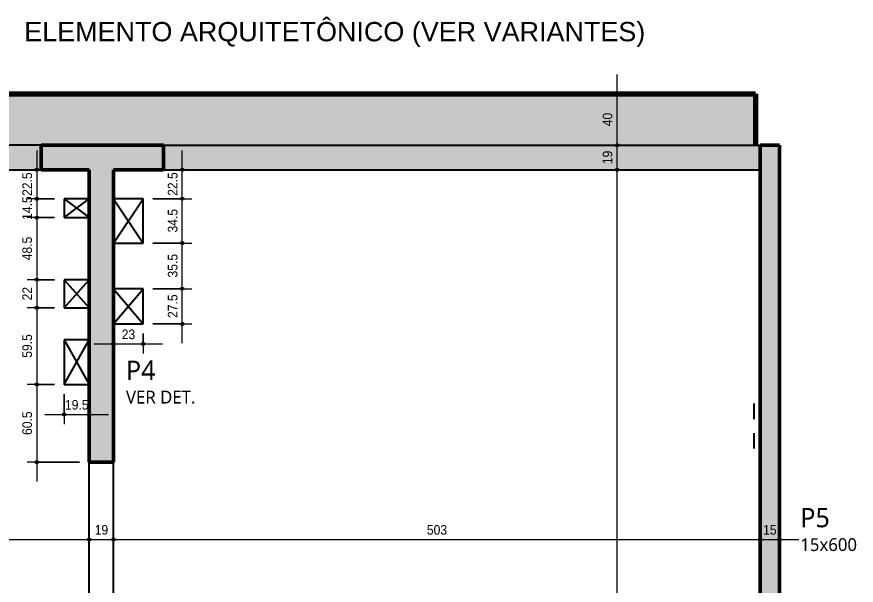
# Model space of a CAD drawing. Header units: centimetres. Extents: x -1981 to 73905, y -3196 to 88043.
# Drawn here: x 755 to 1408, y 365 to 807 of the extents above; entities that cross this region are included whole.
import ezdxf

# ---------------------------------------------------------------- set-up
doc = ezdxf.new("R2010")
doc.units = ezdxf.units.CM
for name, color, linetype, lineweight in [('A-ANNO-DIMS', 7, 'Continuous', 9), ('A-ANNO-DIMS-50', 7, 'Continuous', 9), ('A-DETL-THIN', 7, 'Continuous', 25), ('A-FLOR', 7, 'Continuous', 25), ('G-ANNO-TEXT', 7, 'Continuous', 9), ('S-BEAM', 7, 'Continuous', 25), ('S-COLS', 7, 'Continuous', 25), ('S-COLS-IDEN', 7, 'Continuous', 9)]:
    doc.layers.add(name, color=color, linetype=linetype, lineweight=lineweight)
doc.styles.add('Arial', font='arial.ttf', dxfattribs={"height": 15})
doc.styles.add('Arial_1', font='arial.ttf', dxfattribs={"width": 0.9, "height": 7.5})
doc.styles.add('Gadugi', font='gadugi.ttf', dxfattribs={"height": 15})
doc.styles.add('Gadugi_1', font='gadugi.ttf', dxfattribs={"height": 10})
doc.styles.add('Gadugi_2', font='gadugi.ttf', dxfattribs={"height": 0.2})
doc.dimstyles.new('PED_1_5mm_ESQ', dxfattribs={"dimscale": 30.48, "dimtxt": 7.651945, "dimasz": 0.328084, "dimexe": 0.246063, "dimexo": 0.246063, "dimgap": 0.049213, "dimtad": 1, "dimdec": 1, "dimrnd": 0.5, "dimdsep": 46, "dimtxsty": 'Arial_1', "dimblk1": 'DOTSMALL', "dimblk2": 'DOTSMALL', "dimsah": 1, "dimcen": 0.09, "dimdle": 0.492126, "dimazin": 0, "dimtfac": 1, "dimtdec": 4, "dimtix": 1, "dimtmove": 0, "dimatfit": 3, "dimfxl": 1, "dimtvp": 1, "dimtolj": 1, "dimtzin": 0, "dimarcsym": 2})

# ---------------------------------------------------------------- blocks, each defined once
blk = doc.blocks.new('TQS - Pilar Polig_5 - TQS Column-3763465-PL G 001 - FORMA DO PAVIMENTO TIPO 2')
at = {"layer": 'S-COLS', "true_color": 0x808080}
blk.add_hatch(color=8, dxfattribs=at).paths.add_polyline_path([(9.72, 150.09), (-9.28, 150.09), (-9.28, -77.48), (-48.03, -77.48), (-48.03, -96.48), (46.97, -96.48), (46.97, -77.48), (9.72, -77.48), (9.72, 75.91)], flags=0)
at = {"layer": 'S-COLS', "lineweight": 50}
for p, q in [((-9.28, -77.48), (-9.28, 150.09)), ((-9.28, 150.09), (9.72, 150.09)), ((9.72, 150.09), (9.72, -77.48)), ((-48.03, -96.48), (-48.03, -77.48)), ((-48.03, -77.48), (-9.28, -77.48)), ((9.72, -77.48), (46.97, -77.48)), ((46.97, -77.48), (46.97, -96.48)), ((46.97, -96.48), (-48.03, -96.48))]:
    blk.add_line(p, q, dxfattribs=at)
blk = doc.blocks.new('PED_TAG_PILAR_R04 - PILAR VER DET_-2523782-PL G 001 - FORMA DO PAVIMENTO TIPO 2')
at = {"layer": 'S-COLS-IDEN', "insert": (0.115, -0.633), "char_height": 0.2, "width": 1.37089, "attachment_point": 1, "style": 'Gadugi_2'}
blk.add_mtext('VER DET.', dxfattribs=at)
blk = doc.blocks.new('DIMBLOCK15-PL G 001 - FORMA DO PAVIMENTO TIPO 2')
at = {"layer": 'A-ANNO-DIMS-50'}
h = blk.add_hatch(color=256, dxfattribs=at)
edge = h.paths.add_edge_path(flags=0)
edge.add_arc((248.14, 400.41), 1.25, 0, 360)
h = blk.add_hatch(color=256, dxfattribs=at)
edge = h.paths.add_edge_path(flags=0)
edge.add_arc((811.15, 400.41), 1.25, 0, 360)
for p, q in [((248.14, 394.68), (248.14, 407.91)), ((811.15, 394.68), (811.15, 407.91)), ((248.14, 400.41), (811.15, 400.41)), ((248.14, 400.41), (248.14, 394.68)), ((811.15, 400.41), (811.15, 394.68))]:
    blk.add_line(p, q, dxfattribs=at)
for centre in [(248.14, 400.41), (811.15, 400.41)]:
    blk.add_circle(centre, 1.25, dxfattribs=at)
at = {"layer": 'A-ANNO-DIMS-50', "color": 0, "insert": (521.87, 411.65), "char_height": 7.5, "width": 18.6472, "attachment_point": 1, "line_spacing_factor": 0.941778, "style": 'Arial_1'}
blk.add_mtext('563', dxfattribs=at)
blk = doc.blocks.new('_DotSmall')
at = {"color": 0, "linetype": 'ByBlock', "const_width": 0.5}
blk.add_lwpolyline([(-0.0625, 0, 1), (0.0625, 0, 1)], format="xyb", close=True, dxfattribs=at)
blk = doc.blocks.new('DIMBLOCK16-PL G 001 - FORMA DO PAVIMENTO TIPO 2')
at = {"layer": 'A-ANNO-DIMS-50'}
h = blk.add_hatch(color=256, dxfattribs=at)
edge = h.paths.add_edge_path(flags=0)
edge.add_arc((811.15, 400.41), 1.25, 0, 360)
h = blk.add_hatch(color=256, dxfattribs=at)
edge = h.paths.add_edge_path(flags=0)
edge.add_arc((830.15, 400.41), 1.25, 0, 360)
for p, q in [((811.15, 394.68), (811.15, 407.91)), ((830.15, 394.68), (830.15, 407.91)), ((811.15, 400.41), (830.15, 400.41)), ((811.15, 400.41), (811.15, 394.68)), ((830.15, 400.41), (830.15, 394.68))]:
    blk.add_line(p, q, dxfattribs=at)
for centre in [(811.15, 400.41), (830.15, 400.41)]:
    blk.add_circle(centre, 1.25, dxfattribs=at)
at = {"layer": 'A-ANNO-DIMS-50', "color": 0, "insert": (815.47, 411.65), "char_height": 7.5, "width": 12.4315, "attachment_point": 1, "line_spacing_factor": 0.941778, "style": 'Arial_1'}
blk.add_mtext('19', dxfattribs=at)
blk = doc.blocks.new('DIMBLOCK17-PL G 001 - FORMA DO PAVIMENTO TIPO 2')
at = {"layer": 'A-ANNO-DIMS-50'}
h = blk.add_hatch(color=256, dxfattribs=at)
edge = h.paths.add_edge_path(flags=0)
edge.add_arc((830.15, 400.41), 1.25, 0, 360)
h = blk.add_hatch(color=256, dxfattribs=at)
edge = h.paths.add_edge_path(flags=0)
edge.add_arc((1333.15, 400.41), 1.25, 0, 360)
for p, q in [((830.15, 394.68), (830.15, 407.91)), ((1333.15, 394.68), (1333.15, 407.91)), ((830.15, 400.41), (1333.15, 400.41)), ((830.15, 400.41), (830.15, 394.68)), ((1333.15, 400.41), (1333.15, 394.68))]:
    blk.add_line(p, q, dxfattribs=at)
for centre in [(830.15, 400.41), (1333.15, 400.41)]:
    blk.add_circle(centre, 1.25, dxfattribs=at)
at = {"layer": 'A-ANNO-DIMS-50', "color": 0, "insert": (1073.88, 411.65), "char_height": 7.5, "width": 18.6472, "attachment_point": 1, "line_spacing_factor": 0.941778, "style": 'Arial_1'}
blk.add_mtext('503', dxfattribs=at)
blk = doc.blocks.new('DIMBLOCK18-PL G 001 - FORMA DO PAVIMENTO TIPO 2')
at = {"layer": 'A-ANNO-DIMS-50'}
h = blk.add_hatch(color=256, dxfattribs=at)
edge = h.paths.add_edge_path(flags=0)
edge.add_arc((1333.15, 400.41), 1.25, 0, 360)
h = blk.add_hatch(color=256, dxfattribs=at)
edge = h.paths.add_edge_path(flags=0)
edge.add_arc((1348.15, 400.41), 1.25, 0, 360)
for p, q in [((1333.15, 394.68), (1333.15, 407.91)), ((1348.15, 394.68), (1348.15, 407.91)), ((1333.15, 400.41), (1363.15, 400.41)), ((1333.15, 400.41), (1333.15, 394.68)), ((1348.15, 400.41), (1348.15, 394.68))]:
    blk.add_line(p, q, dxfattribs=at)
for centre in [(1333.15, 400.41), (1348.15, 400.41)]:
    blk.add_circle(centre, 1.25, dxfattribs=at)
at = {"layer": 'A-ANNO-DIMS-50', "color": 0, "insert": (1335.47, 411.65), "char_height": 7.5, "width": 12.4315, "attachment_point": 1, "line_spacing_factor": 0.941778, "style": 'Arial_1'}
blk.add_mtext('15', dxfattribs=at)
blk = doc.blocks.new('DIMBLOCK48-PL G 001 - FORMA DO PAVIMENTO TIPO 2')
at = {"layer": 'A-ANNO-DIMS-50'}
h = blk.add_hatch(color=256, dxfattribs=at)
edge = h.paths.add_edge_path(flags=0)
edge.add_arc((1221.88, 688.12), 1.25, 0, 360)
h = blk.add_hatch(color=256, dxfattribs=at)
edge = h.paths.add_edge_path(flags=0)
edge.add_arc((1221.88, -7.88), 1.25, 0, 360)
for p, q in [((1227.61, 688.12), (1214.38, 688.12)), ((1221.88, -7.88), (1221.88, 688.12)), ((1221.88, 688.12), (1227.61, 688.12)), ((1227.61, -7.88), (1214.38, -7.88)), ((1221.88, -7.88), (1227.61, -7.88))]:
    blk.add_line(p, q, dxfattribs=at)
for centre in [(1221.88, 688.12), (1221.88, -7.88)]:
    blk.add_circle(centre, 1.25, dxfattribs=at)
at = {"layer": 'A-ANNO-DIMS-50', "color": 0, "insert": (1210.64, 332.35), "char_height": 7.5, "width": 18.6472, "attachment_point": 1, "rotation": 90, "line_spacing_factor": 0.941778, "style": 'Arial_1'}
blk.add_mtext('696', dxfattribs=at)
blk = doc.blocks.new('DIMBLOCK49-PL G 001 - FORMA DO PAVIMENTO TIPO 2')
at = {"layer": 'A-ANNO-DIMS-50'}
h = blk.add_hatch(color=256, dxfattribs=at)
edge = h.paths.add_edge_path(flags=0)
edge.add_arc((1221.88, 707.12), 1.25, 0, 360)
h = blk.add_hatch(color=256, dxfattribs=at)
edge = h.paths.add_edge_path(flags=0)
edge.add_arc((1221.88, 688.12), 1.25, 0, 360)
for p, q in [((1227.61, 707.12), (1214.38, 707.12)), ((1221.88, 688.12), (1221.88, 707.12)), ((1221.88, 707.12), (1227.61, 707.12)), ((1227.61, 688.12), (1214.38, 688.12)), ((1221.88, 688.12), (1227.61, 688.12))]:
    blk.add_line(p, q, dxfattribs=at)
for centre in [(1221.88, 707.12), (1221.88, 688.12)]:
    blk.add_circle(centre, 1.25, dxfattribs=at)
at = {"layer": 'A-ANNO-DIMS-50', "color": 0, "insert": (1210.64, 692.44), "char_height": 7.5, "width": 12.4315, "attachment_point": 1, "rotation": 90, "line_spacing_factor": 0.941778, "style": 'Arial_1'}
blk.add_mtext('19', dxfattribs=at)
blk = doc.blocks.new('DIMBLOCK50-PL G 001 - FORMA DO PAVIMENTO TIPO 2')
at = {"layer": 'A-ANNO-DIMS-50'}
h = blk.add_hatch(color=256, dxfattribs=at)
edge = h.paths.add_edge_path(flags=0)
edge.add_arc((1221.88, 747.12), 1.25, 0, 360)
h = blk.add_hatch(color=256, dxfattribs=at)
edge = h.paths.add_edge_path(flags=0)
edge.add_arc((1221.88, 707.12), 1.25, 0, 360)
for p, q in [((1221.88, 707.12), (1221.88, 762.12)), ((1227.61, 747.12), (1214.38, 747.12)), ((1221.88, 747.12), (1227.61, 747.12)), ((1227.61, 707.12), (1214.38, 707.12)), ((1221.88, 707.12), (1227.61, 707.12))]:
    blk.add_line(p, q, dxfattribs=at)
for centre in [(1221.88, 747.12), (1221.88, 707.12)]:
    blk.add_circle(centre, 1.25, dxfattribs=at)
at = {"layer": 'A-ANNO-DIMS-50', "color": 0, "insert": (1210.64, 721.94), "char_height": 7.5, "width": 12.4315, "attachment_point": 1, "rotation": 90, "line_spacing_factor": 0.941778, "style": 'Arial_1'}
blk.add_mtext('40', dxfattribs=at)
blk = doc.blocks.new('DIMBLOCK195-PL G 001 - FORMA DO PAVIMENTO TIPO 2')
at = {"layer": 'A-ANNO-DIMS-50'}
h = blk.add_hatch(color=256, dxfattribs=at)
edge = h.paths.add_edge_path(flags=0)
edge.add_arc((770.38, 688.12), 1.25, 0, 360)
h = blk.add_hatch(color=256, dxfattribs=at)
edge = h.paths.add_edge_path(flags=0)
edge.add_arc((770.38, 665.47), 1.25, 0, 360)
for p, q in [((770.38, 703.12), (770.38, 665.47)), ((766.4, 688.12), (777.88, 688.12)), ((770.38, 688.12), (766.4, 688.12)), ((784.14, 665.47), (762.88, 665.47)), ((770.38, 665.47), (784.14, 665.47))]:
    blk.add_line(p, q, dxfattribs=at)
for centre in [(770.38, 688.12), (770.38, 665.47)]:
    blk.add_circle(centre, 1.25, dxfattribs=at)
at = {"layer": 'A-ANNO-DIMS-50', "color": 0, "insert": (759.14, 667.73), "char_height": 7.5, "width": 21.7551, "attachment_point": 1, "rotation": 90, "line_spacing_factor": 0.941778, "style": 'Arial_1'}
blk.add_mtext('22.5', dxfattribs=at)
blk = doc.blocks.new('DIMBLOCK196-PL G 001 - FORMA DO PAVIMENTO TIPO 2')
at = {"layer": 'A-ANNO-DIMS-50'}
h = blk.add_hatch(color=256, dxfattribs=at)
edge = h.paths.add_edge_path(flags=0)
edge.add_arc((770.38, 665.47), 1.25, 0, 360)
h = blk.add_hatch(color=256, dxfattribs=at)
edge = h.paths.add_edge_path(flags=0)
edge.add_arc((770.38, 650.86), 1.25, 0, 360)
for p, q in [((784.14, 665.47), (762.88, 665.47)), ((770.38, 665.47), (770.38, 650.86)), ((770.38, 665.47), (784.14, 665.47)), ((784.14, 650.86), (762.88, 650.86)), ((770.38, 650.86), (784.14, 650.86))]:
    blk.add_line(p, q, dxfattribs=at)
for centre in [(770.38, 665.47), (770.38, 650.86)]:
    blk.add_circle(centre, 1.25, dxfattribs=at)
at = {"layer": 'A-ANNO-DIMS-50', "color": 0, "insert": (759.14, 649.1), "char_height": 7.5, "width": 21.7551, "attachment_point": 1, "rotation": 90, "line_spacing_factor": 0.941778, "style": 'Arial_1'}
blk.add_mtext('14.5', dxfattribs=at)
blk = doc.blocks.new('DIMBLOCK197-PL G 001 - FORMA DO PAVIMENTO TIPO 2')
at = {"layer": 'A-ANNO-DIMS-50'}
h = blk.add_hatch(color=256, dxfattribs=at)
edge = h.paths.add_edge_path(flags=0)
edge.add_arc((770.38, 650.86), 1.25, 0, 360)
h = blk.add_hatch(color=256, dxfattribs=at)
edge = h.paths.add_edge_path(flags=0)
edge.add_arc((770.38, 602.57), 1.25, 0, 360)
for p, q in [((784.14, 650.86), (762.88, 650.86)), ((770.38, 650.86), (770.38, 602.57)), ((770.38, 650.86), (784.14, 650.86)), ((784.14, 602.57), (762.88, 602.57)), ((770.38, 602.57), (784.14, 602.57))]:
    blk.add_line(p, q, dxfattribs=at)
for centre in [(770.38, 650.86), (770.38, 602.57)]:
    blk.add_circle(centre, 1.25, dxfattribs=at)
at = {"layer": 'A-ANNO-DIMS-50', "color": 0, "insert": (759.14, 617.65), "char_height": 7.5, "width": 21.7551, "attachment_point": 1, "rotation": 90, "line_spacing_factor": 0.941778, "style": 'Arial_1'}
blk.add_mtext('48.5', dxfattribs=at)
blk = doc.blocks.new('DIMBLOCK198-PL G 001 - FORMA DO PAVIMENTO TIPO 2')
at = {"layer": 'A-ANNO-DIMS-50'}
h = blk.add_hatch(color=256, dxfattribs=at)
edge = h.paths.add_edge_path(flags=0)
edge.add_arc((770.38, 602.57), 1.25, 0, 360)
h = blk.add_hatch(color=256, dxfattribs=at)
edge = h.paths.add_edge_path(flags=0)
edge.add_arc((770.38, 580.69), 1.25, 0, 360)
for p, q in [((784.14, 602.57), (762.88, 602.57)), ((770.38, 602.57), (770.38, 580.69)), ((770.38, 602.57), (784.14, 602.57)), ((784.14, 580.69), (762.88, 580.69)), ((770.38, 580.69), (784.14, 580.69))]:
    blk.add_line(p, q, dxfattribs=at)
for centre in [(770.38, 602.57), (770.38, 580.69)]:
    blk.add_circle(centre, 1.25, dxfattribs=at)
at = {"layer": 'A-ANNO-DIMS-50', "color": 0, "insert": (759.14, 586.45), "char_height": 7.5, "width": 12.4315, "attachment_point": 1, "rotation": 90, "line_spacing_factor": 0.941778, "style": 'Arial_1'}
blk.add_mtext('22', dxfattribs=at)
blk = doc.blocks.new('DIMBLOCK199-PL G 001 - FORMA DO PAVIMENTO TIPO 2')
at = {"layer": 'A-ANNO-DIMS-50'}
h = blk.add_hatch(color=256, dxfattribs=at)
edge = h.paths.add_edge_path(flags=0)
edge.add_arc((770.38, 580.69), 1.25, 0, 360)
h = blk.add_hatch(color=256, dxfattribs=at)
edge = h.paths.add_edge_path(flags=0)
edge.add_arc((770.38, 521.06), 1.25, 0, 360)
for p, q in [((784.14, 580.69), (762.88, 580.69)), ((770.38, 580.69), (770.38, 521.06)), ((770.38, 580.69), (784.14, 580.69)), ((784.14, 521.06), (762.88, 521.06)), ((770.38, 521.06), (784.14, 521.06))]:
    blk.add_line(p, q, dxfattribs=at)
for centre in [(770.38, 580.69), (770.38, 521.06)]:
    blk.add_circle(centre, 1.25, dxfattribs=at)
at = {"layer": 'A-ANNO-DIMS-50', "color": 0, "insert": (759.14, 541.81), "char_height": 7.5, "width": 21.7551, "attachment_point": 1, "rotation": 90, "line_spacing_factor": 0.941778, "style": 'Arial_1'}
blk.add_mtext('59.5', dxfattribs=at)
blk = doc.blocks.new('DIMBLOCK200-PL G 001 - FORMA DO PAVIMENTO TIPO 2')
at = {"layer": 'A-ANNO-DIMS-50'}
h = blk.add_hatch(color=256, dxfattribs=at)
edge = h.paths.add_edge_path(flags=0)
edge.add_arc((770.38, 521.06), 1.25, 0, 360)
h = blk.add_hatch(color=256, dxfattribs=at)
edge = h.paths.add_edge_path(flags=0)
edge.add_arc((770.38, 460.55), 1.25, 0, 360)
for p, q in [((784.14, 521.06), (762.88, 521.06)), ((770.38, 521.06), (770.38, 445.55)), ((770.38, 521.06), (784.14, 521.06)), ((803.65, 460.55), (762.88, 460.55)), ((770.38, 460.55), (803.65, 460.55))]:
    blk.add_line(p, q, dxfattribs=at)
for centre in [(770.38, 521.06), (770.38, 460.55)]:
    blk.add_circle(centre, 1.25, dxfattribs=at)
at = {"layer": 'A-ANNO-DIMS-50', "color": 0, "insert": (759.14, 481.74), "char_height": 7.5, "width": 21.7551, "attachment_point": 1, "rotation": 90, "line_spacing_factor": 0.941778, "style": 'Arial_1'}
blk.add_mtext('60.5', dxfattribs=at)
blk = doc.blocks.new('DIMBLOCK201-PL G 001 - FORMA DO PAVIMENTO TIPO 2')
at = {"layer": 'A-ANNO-DIMS-50'}
h = blk.add_hatch(color=256, dxfattribs=at)
edge = h.paths.add_edge_path(flags=0)
edge.add_arc((791.64, 497.71), 1.25, 0, 360)
h = blk.add_hatch(color=256, dxfattribs=at)
edge = h.paths.add_edge_path(flags=0)
edge.add_arc((811.15, 497.71), 1.25, 0, 360)
for p, q in [((791.64, 513.56), (791.64, 490.21)), ((791.64, 497.71), (791.64, 513.56)), ((811.15, 491.98), (811.15, 505.21)), ((776.64, 497.71), (826.15, 497.71)), ((811.15, 497.71), (811.15, 491.98))]:
    blk.add_line(p, q, dxfattribs=at)
for centre in [(791.64, 497.71), (811.15, 497.71)]:
    blk.add_circle(centre, 1.25, dxfattribs=at)
at = {"layer": 'A-ANNO-DIMS-50', "color": 0, "insert": (792.33, 508.95), "char_height": 7.5, "width": 21.7551, "attachment_point": 1, "line_spacing_factor": 0.941778, "style": 'Arial_1'}
blk.add_mtext('19.5', dxfattribs=at)
blk = doc.blocks.new('DIMBLOCK202-PL G 001 - FORMA DO PAVIMENTO TIPO 2')
at = {"layer": 'A-ANNO-DIMS-50'}
h = blk.add_hatch(color=256, dxfattribs=at)
edge = h.paths.add_edge_path(flags=0)
edge.add_arc((883.59, 595.56), 1.25, 0, 360)
h = blk.add_hatch(color=256, dxfattribs=at)
edge = h.paths.add_edge_path(flags=0)
edge.add_arc((883.59, 568.17), 1.25, 0, 360)
for p, q in [((860.64, 595.56), (891.09, 595.56)), ((883.59, 595.56), (860.64, 595.56)), ((883.59, 553.17), (883.59, 595.56)), ((860.64, 568.17), (891.09, 568.17)), ((883.59, 568.17), (860.64, 568.17))]:
    blk.add_line(p, q, dxfattribs=at)
for centre in [(883.59, 595.56), (883.59, 568.17)]:
    blk.add_circle(centre, 1.25, dxfattribs=at)
at = {"layer": 'A-ANNO-DIMS-50', "color": 0, "insert": (872.35, 572.8), "char_height": 7.5, "width": 21.7551, "attachment_point": 1, "rotation": 90, "line_spacing_factor": 0.941778, "style": 'Arial_1'}
blk.add_mtext('27.5', dxfattribs=at)
blk = doc.blocks.new('DIMBLOCK203-PL G 001 - FORMA DO PAVIMENTO TIPO 2')
at = {"layer": 'A-ANNO-DIMS-50'}
h = blk.add_hatch(color=256, dxfattribs=at)
edge = h.paths.add_edge_path(flags=0)
edge.add_arc((883.59, 631.05), 1.25, 0, 360)
h = blk.add_hatch(color=256, dxfattribs=at)
edge = h.paths.add_edge_path(flags=0)
edge.add_arc((883.59, 595.56), 1.25, 0, 360)
for p, q in [((860.64, 631.05), (891.09, 631.05)), ((883.59, 631.05), (860.64, 631.05)), ((883.59, 595.56), (883.59, 631.05)), ((860.64, 595.56), (891.09, 595.56)), ((883.59, 595.56), (860.64, 595.56))]:
    blk.add_line(p, q, dxfattribs=at)
for centre in [(883.59, 631.05), (883.59, 595.56)]:
    blk.add_circle(centre, 1.25, dxfattribs=at)
at = {"layer": 'A-ANNO-DIMS-50', "color": 0, "insert": (872.35, 604.24), "char_height": 7.5, "width": 21.7551, "attachment_point": 1, "rotation": 90, "line_spacing_factor": 0.941778, "style": 'Arial_1'}
blk.add_mtext('35.5', dxfattribs=at)
blk = doc.blocks.new('DIMBLOCK204-PL G 001 - FORMA DO PAVIMENTO TIPO 2')
at = {"layer": 'A-ANNO-DIMS-50'}
h = blk.add_hatch(color=256, dxfattribs=at)
edge = h.paths.add_edge_path(flags=0)
edge.add_arc((883.59, 665.6), 1.25, 0, 360)
h = blk.add_hatch(color=256, dxfattribs=at)
edge = h.paths.add_edge_path(flags=0)
edge.add_arc((883.59, 631.05), 1.25, 0, 360)
for p, q in [((860.64, 665.6), (891.09, 665.6)), ((883.59, 665.6), (860.64, 665.6)), ((883.59, 631.05), (883.59, 665.6)), ((860.64, 631.05), (891.09, 631.05)), ((883.59, 631.05), (860.64, 631.05))]:
    blk.add_line(p, q, dxfattribs=at)
for centre in [(883.59, 665.6), (883.59, 631.05)]:
    blk.add_circle(centre, 1.25, dxfattribs=at)
at = {"layer": 'A-ANNO-DIMS-50', "color": 0, "insert": (872.35, 639.26), "char_height": 7.5, "width": 21.7551, "attachment_point": 1, "rotation": 90, "line_spacing_factor": 0.941778, "style": 'Arial_1'}
blk.add_mtext('34.5', dxfattribs=at)
blk = doc.blocks.new('DIMBLOCK205-PL G 001 - FORMA DO PAVIMENTO TIPO 2')
at = {"layer": 'A-ANNO-DIMS-50'}
h = blk.add_hatch(color=256, dxfattribs=at)
edge = h.paths.add_edge_path(flags=0)
edge.add_arc((883.59, 688.12), 1.25, 0, 360)
h = blk.add_hatch(color=256, dxfattribs=at)
edge = h.paths.add_edge_path(flags=0)
edge.add_arc((883.59, 665.6), 1.25, 0, 360)
for p, q in [((883.59, 665.6), (883.59, 703.12)), ((876.4, 688.12), (891.09, 688.12)), ((883.59, 688.12), (876.4, 688.12)), ((860.64, 665.6), (891.09, 665.6)), ((883.59, 665.6), (860.64, 665.6))]:
    blk.add_line(p, q, dxfattribs=at)
for centre in [(883.59, 688.12), (883.59, 665.6)]:
    blk.add_circle(centre, 1.25, dxfattribs=at)
at = {"layer": 'A-ANNO-DIMS-50', "color": 0, "insert": (872.35, 667.79), "char_height": 7.5, "width": 21.7551, "attachment_point": 1, "rotation": 90, "line_spacing_factor": 0.941778, "style": 'Arial_1'}
blk.add_mtext('22.5', dxfattribs=at)
blk = doc.blocks.new('DIMBLOCK206-PL G 001 - FORMA DO PAVIMENTO TIPO 2')
at = {"layer": 'A-ANNO-DIMS-50'}
h = blk.add_hatch(color=256, dxfattribs=at)
edge = h.paths.add_edge_path(flags=0)
edge.add_arc((830.15, 552.56), 1.25, 0, 360)
h = blk.add_hatch(color=256, dxfattribs=at)
edge = h.paths.add_edge_path(flags=0)
edge.add_arc((853.14, 552.56), 1.25, 0, 360)
for p, q in [((830.15, 546.83), (830.15, 560.06)), ((853.14, 560.67), (853.14, 545.06)), ((853.14, 552.56), (853.14, 560.67)), ((815.15, 552.56), (868.14, 552.56)), ((830.15, 552.56), (830.15, 546.83))]:
    blk.add_line(p, q, dxfattribs=at)
for centre in [(830.15, 552.56), (853.14, 552.56)]:
    blk.add_circle(centre, 1.25, dxfattribs=at)
at = {"layer": 'A-ANNO-DIMS-50', "color": 0, "insert": (836.46, 563.79), "char_height": 7.5, "width": 12.4315, "attachment_point": 1, "line_spacing_factor": 0.941778, "style": 'Arial_1'}
blk.add_mtext('23', dxfattribs=at)

msp = doc.modelspace()

# ---------------------------------------------------------------- hatches: boundary and pattern name
at = {"layer": 'A-FLOR', "true_color": 0xffffcc}
msp.add_hatch(color=7, dxfattribs=at).paths.add_polyline_path([(609.52, 707.12), (1329.65, 707.12), (1329.65, 747.12), (150.65, 747.12), (150.65, 707.12), (150.88, 707.12)], flags=0)
at = {"layer": 'S-BEAM', "true_color": 0xffffcc}
for points in [[(150.88, 688.12), (773.9, 688.12), (773.9, 707.12), (150.88, 707.12)], [(868.9, 688.12), (1333.15, 688.12), (1333.15, 707.12), (868.9, 707.12)]]:
    msp.add_hatch(color=7, dxfattribs=at).paths.add_polyline_path(points, flags=0)
at = {"layer": 'S-COLS', "true_color": 0x808080}
msp.add_hatch(color=8, dxfattribs=at).paths.add_polyline_path([(1333.15, 107.17), (1348.15, 107.17), (1343.15, 109.67), (1348.15, 112.17), (1348.15, 707.12), (1333.15, 707.12), (1333.15, 534.73)], flags=0)

# ---------------------------------------------------------------- linework, layer by layer
at = {"layer": 'A-DETL-THIN'}
for p, q in [((791.64, 650.86), (811.15, 665.47)), ((791.64, 665.47), (811.15, 650.86)), ((830.15, 631.05), (853.14, 665.6)), ((830.15, 665.6), (853.14, 631.05)), ((791.64, 580.69), (811.15, 602.57)), ((791.64, 602.57), (811.15, 580.69)), ((830.15, 568.17), (853.14, 595.56)), ((830.15, 595.56), (853.14, 568.17)), ((791.64, 521.06), (811.15, 555.82)), ((791.64, 555.82), (811.15, 521.06)), ((1328.15, 506.12), (1328.15, 494.12)), ((1328.15, 483.2), (1328.15, 471.2))]:
    msp.add_line(p, q, dxfattribs=at)
at = {"layer": 'A-FLOR', "color": 190, "lineweight": 70, "true_color": 0x8000ff}
for p, q in [((150.65, 747.12), (1329.65, 747.12)), ((1329.65, 747.12), (1329.65, 707.12))]:
    msp.add_line(p, q, dxfattribs=at)
at = {"layer": 'A-FLOR'}
for p, q in [((811.15, 665.47), (791.64, 665.47)), ((791.64, 665.47), (791.64, 650.86)), ((853.14, 665.6), (830.15, 665.6)), ((853.14, 631.05), (853.14, 665.6)), ((791.64, 650.86), (811.15, 650.86)), ((830.15, 631.05), (853.14, 631.05)), ((811.15, 602.57), (791.64, 602.57)), ((791.64, 602.57), (791.64, 580.69)), ((853.14, 595.56), (830.15, 595.56)), ((853.14, 568.17), (853.14, 595.56)), ((791.64, 580.69), (811.15, 580.69)), ((830.15, 568.17), (853.14, 568.17)), ((811.15, 555.82), (791.64, 555.82)), ((791.64, 555.82), (791.64, 521.06)), ((791.64, 521.06), (811.15, 521.06))]:
    msp.add_line(p, q, dxfattribs=at)
at = {"layer": 'S-BEAM'}
for p, q in [((773.9, 707.12), (150.88, 707.12)), ((868.9, 707.12), (1333.15, 707.12)), ((150.88, 688.12), (773.9, 688.12)), ((868.9, 688.12), (1333.15, 688.12)), ((811.15, 213.12), (811.15, 460.55)), ((830.15, 213.12), (830.15, 460.55))]:
    msp.add_line(p, q, dxfattribs=at)
at = {"layer": 'S-COLS', "lineweight": 50}
for p, q in [((1333.15, 107.17), (1333.15, 707.12)), ((1333.15, 707.12), (1348.15, 707.12)), ((1348.15, 707.12), (1348.15, 112.17))]:
    msp.add_line(p, q, dxfattribs=at)

# ---------------------------------------------------------------- block references
at = {"layer": 'S-COLS', "rotation": 180}
msp.add_blockref('TQS - Pilar Polig_5 - TQS Column-3763465-PL G 001 - FORMA DO PAVIMENTO TIPO 2', (820.87, 610.64), dxfattribs=at)
at = {"layer": 'S-COLS-IDEN', "xscale": 49.99999999999998, "yscale": 49.99999999999998, "zscale": 49.99999999999998}
msp.add_blockref('PED_TAG_PILAR_R04 - PILAR VER DET_-2523782-PL G 001 - FORMA DO PAVIMENTO TIPO 2', (834.05, 547.83), dxfattribs=at)

# ---------------------------------------------------------------- texts
at = {"layer": 'G-ANNO-TEXT', "insert": (760.66, 803.08), "char_height": 15, "width": 594.4513, "attachment_point": 1, "style": 'Arial'}
msp.add_mtext('ELEMENTO ARQUITETÔNICO (VER VARIANTES)', dxfattribs=at)
at = {"layer": 'S-COLS-IDEN', "attachment_point": 1}
for s, insert, char_height, width, style in [('P4', (839.8, 539.6), 15, 28.4599, 'Gadugi'), ('P5', (1364.39, 424.91), 15, 28.4599, 'Gadugi'), ('15x600', (1364.39, 401.42), 10, 54.1139, 'Gadugi_1')]:
    msp.add_mtext(s, dxfattribs=dict(at, insert=insert, char_height=char_height, width=width, style=style))

# ---------------------------------------------------------------- dimensions: what is measured, and where the dimension line sits
at = {"layer": 'A-ANNO-DIMS'}
for base, p1, p2, override, picture, middle in [((1221.88, 747.12), (1220.11, 707.12), (1220.11, 747.12), {"dimpost": '<>', "dimfxl": 40.000001}, 'DIMBLOCK50-PL G 001 - FORMA DO PAVIMENTO TIPO 2', (1216.55, 727.12)), ((1221.88, 707.12), (1220.11, 688.12), (1220.11, 707.12), {"dimpost": '<>', "dimfxl": 19}, 'DIMBLOCK49-PL G 001 - FORMA DO PAVIMENTO TIPO 2', (1216.55, 697.62)), ((770.3763, 665.4676), (773.8978, 688.1193), (791.6356, 665.4676), {"dimpost": '<>', "dimfxl": 28.770267}, 'DIMBLOCK195-PL G 001 - FORMA DO PAVIMENTO TIPO 2', (765.047, 676.7934)), ((883.59, 688.12), (853.14, 665.6), (868.9, 688.12), {"dimpost": '<>', "dimfxl": 27.490686}, 'DIMBLOCK205-PL G 001 - FORMA DO PAVIMENTO TIPO 2', (878.26, 676.86)), ((1221.88, 688.12), (1220.11, -7.88), (1220.11, 688.12), {"dimpost": '<>', "dimfxl": 696.000019}, 'DIMBLOCK48-PL G 001 - FORMA DO PAVIMENTO TIPO 2', (1216.55, 340.12)), ((770.38, 650.86), (791.64, 665.47), (791.64, 650.86), {"dimpost": '<>', "dimfxl": 14.611268}, 'DIMBLOCK196-PL G 001 - FORMA DO PAVIMENTO TIPO 2', (765.05, 658.16)), ((883.5908, 665.5961), (853.1357, 631.049), (853.1357, 665.5961), {"dimpost": '<>', "dimfxl": 34.547115}, 'DIMBLOCK204-PL G 001 - FORMA DO PAVIMENTO TIPO 2', (878.2589, 648.3225)), ((770.38, 602.57), (791.64, 650.86), (791.64, 602.57), {"dimpost": '<>', "dimfxl": 48.281814}, 'DIMBLOCK197-PL G 001 - FORMA DO PAVIMENTO TIPO 2', (765.05, 626.72)), ((883.59, 631.05), (853.14, 595.56), (853.14, 631.05), {"dimpost": '<>', "dimfxl": 35.488252}, 'DIMBLOCK203-PL G 001 - FORMA DO PAVIMENTO TIPO 2', (878.26, 613.3)), ((770.38, 580.69), (791.64, 602.57), (791.64, 580.69), {"dimpost": '<>', "dimfxl": 21.885338}, 'DIMBLOCK198-PL G 001 - FORMA DO PAVIMENTO TIPO 2', (765.11, 591.63)), ((883.59, 595.56), (853.14, 568.17), (853.14, 595.56), {"dimpost": '<>', "dimfxl": 27.392717}, 'DIMBLOCK202-PL G 001 - FORMA DO PAVIMENTO TIPO 2', (878.26, 581.86)), ((770.38, 521.06), (791.64, 580.69), (791.64, 521.06), {"dimpost": '<>', "dimfxl": 59.627596}, 'DIMBLOCK199-PL G 001 - FORMA DO PAVIMENTO TIPO 2', (765.05, 550.88)), ((770.38, 460.55), (791.64, 521.06), (811.15, 460.55), {"dimpost": '<>', "dimfxl": 63.579201}, 'DIMBLOCK200-PL G 001 - FORMA DO PAVIMENTO TIPO 2', (765.05, 490.81))]:
    dim = msp.add_linear_dim(base=base, p1=p1, p2=p2, angle=90, dimstyle='PED_1_5mm_ESQ', override=override, dxfattribs=at)
    dim.commit()
    dim.dimension.update_dxf_attribs({"geometry": picture, "text_midpoint": middle})
for base, p1, p2, override, picture, middle in [((853.14, 552.56), (830.15, 554.33), (853.14, 568.17), {"dimpost": '<>', "dimfxl": 26.833965}, 'DIMBLOCK206-PL G 001 - FORMA DO PAVIMENTO TIPO 2', (841.64, 557.89)), ((811.15, 497.71), (791.64, 521.06), (811.15, 499.48), {"dimpost": '<>', "dimfxl": 29.093181}, 'DIMBLOCK201-PL G 001 - FORMA DO PAVIMENTO TIPO 2', (801.39, 503.04)), ((811.15, 400.41), (248.14, 402.18), (811.15, 402.18), {"dimpost": '<>', "dimfxl": 563.007789}, 'DIMBLOCK15-PL G 001 - FORMA DO PAVIMENTO TIPO 2', (529.64, 405.74)), ((830.15, 400.41), (811.15, 402.18), (830.15, 402.18), {"dimpost": '<>', "dimfxl": 19}, 'DIMBLOCK16-PL G 001 - FORMA DO PAVIMENTO TIPO 2', (820.65, 405.74)), ((1333.15, 400.41), (830.15, 402.18), (1333.15, 402.18), {"dimpost": '<>', "dimfxl": 503}, 'DIMBLOCK17-PL G 001 - FORMA DO PAVIMENTO TIPO 2', (1081.65, 405.74)), ((1348.15, 400.41), (1333.15, 402.18), (1348.15, 402.18), {"dimpost": '<>', "dimfxl": 15}, 'DIMBLOCK18-PL G 001 - FORMA DO PAVIMENTO TIPO 2', (1340.65, 405.74))]:
    dim = msp.add_linear_dim(base=base, p1=p1, p2=p2, dimstyle='PED_1_5mm_ESQ', override=override, dxfattribs=at)
    dim.commit()
    dim.dimension.update_dxf_attribs({"geometry": picture, "text_midpoint": middle})

doc.saveas('drawing.dxf')
